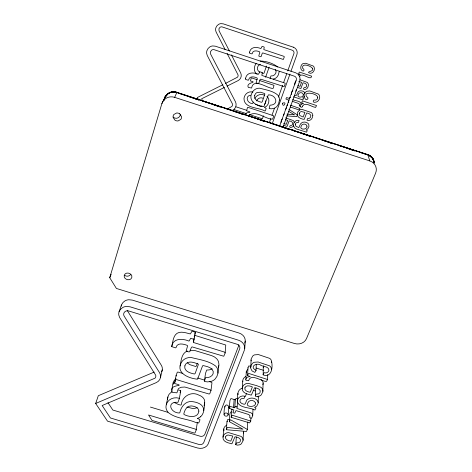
<?xml version="1.0" encoding="UTF-8"?>
<svg xmlns="http://www.w3.org/2000/svg" width="472" height="472" viewBox="0 0 472 472"><rect width="100%" height="100%" fill="white"/><g stroke="black" fill="none" stroke-linecap="round" stroke-linejoin="round"><path stroke-width="0.71" d="M243.056 440.311L243.062 439.662A5.375 4.396 5.7 0 0 242.443 437.839A5.328 4.354 5.7 0 0 240.98 436.37L228.743 432.653A5.422 4.443 6.3 0 0 226.525 432.966L224.678 434.016L223.793 435.084A8.449 6.915 6.1 0 0 223.014 437.125C222.389 441.922 228.566 442.937 231.882 443.827L234.985 436.783C237.121 436.936 241.699 438.299 240.26 441.397A3.103 2.537 5.7 0 1 238.714 442.659L236.419 442.954L235.77 444.677L237.369 445.131L239.357 444.878A5.263 4.301 5.7 0 0 241.298 443.822L242.95 440.978L243.558 431.426M196.216 429.921L195.974 429.284L148.532 414.994L152.025 420.41L194.387 433.078L195.03 432.889L196.216 429.921L197.296 422.493M263.771 365.771L263.252 367.192L263.211 374.957C272.238 378.072 273.253 365.593 271.117 359.977A5.463 4.661 3.5 0 0 269.689 358.384L258.42 354.572L254.526 354.873A5.623 4.803 4.3 0 0 252.673 356.094L251.151 358.997L250.709 368.378L252.077 370.945L254.856 372.402L256.013 370.508L256.272 364.366M262.898 391.376L262.91 390.692A5.534 4.649 4.3 0 0 262.29 388.769A5.481 4.602 4.3 0 0 260.798 387.229L256.55 385.594L248.237 383.352A5.581 4.696 5 0 0 245.947 383.695L244.036 384.81L243.104 385.943A8.697 7.31 4.8 0 0 242.283 388.102C241.552 393.076 247.871 394.238 251.346 395.141L254.62 387.689C256.892 387.866 261.529 389.317 260.001 392.539A3.192 2.679 4.3 0 1 258.396 393.878L256.03 394.197L255.346 396.026L256.98 396.498L259.034 396.22A5.416 4.549 4.3 0 0 261.046 395.093L262.78 392.084L263.122 382.957M247.829 369.588A3.351 2.844 4.9 0 0 246.98 370.254L246.26 371.806L245.841 380.261L248.667 380.739C250.626 372.709 262.096 381.824 266.45 381.406L267.6 379.523L267.695 374.679M285.637 109.534L286.439 107.799M176.847 92.766C174.911 91.108 169.525 92.129 167.135 94.282C166.822 94.919 163.843 97.173 165.418 97.368M242.543 388.255C236.389 389.276 237.64 397.607 237.392 401.908C240.024 408.516 249.641 407.047 254.933 410.038L255.995 408.05L254.567 407.348L256.762 406.115L258.149 403.383L258.432 396.114M255.346 396.026L255.671 388.238L255.812 388.509M167.595 399.471L167.648 398.238A13.853 11.529 9.7 0 1 169.177 394.167L172.003 391.512M237.835 398.846L236.035 398.386L235.357 399.843L230.944 398.545L229.958 400.415L229.25 408.321L233.846 409.962L232.962 412.729L234.814 413.195L235.965 410.593L238.094 411.218L248.762 414.534L249.948 415.773L249.682 417.62L251.6 418.233L252.715 415.667L253.01 409.124M271.636 362.632L271.665 361.935M231.882 409.324L231.203 417.325L249.623 422.912L250.75 421.077L250.892 418.151M229.575 419.496L227.793 419.407L227.02 421.354L226.33 429.721L246.484 431.461L247.363 429.449L247.765 421.998M245.788 379.411L246.514 377.842A3.398 2.873 4.9 0 1 247.381 377.163L250.195 376.467L247.576 375.588L247.989 367.729L248.768 365.9L250.968 366.443M242.213 388.81L242.809 380.408A8.567 7.228 4.8 0 1 243.617 378.273L245.723 376.337M244.75 348.324L245.245 341.073M235.77 444.677L236.325 437.09M252.715 415.667L252.272 413.867L250.897 412.805L236.873 408.422L237.617 402.716M175.649 92.211C175.147 91.91 168.02 91.739 169.666 93.238M229.25 408.321L230.253 406.433L234.732 407.743L235.357 399.843M237.333 401.241C237.327 397.56 241.452 395.058 244.803 396.22L244.118 398.439L241.517 398.692A2.991 2.496 5.4 0 0 240.083 400.067C239.21 402.232 241.758 403.725 243.534 404.115C246.36 405.519 245.469 399.873 247.977 399.147C251.181 396.911 257.659 398.197 258.202 402.545M217.946 373.181L217.669 369.393A10.301 8.726 8.2 0 0 215.657 366.071C208.777 360.744 199.396 359.676 191.172 357.487C187.172 357.18 182.888 359.139 181.154 362.885C175.608 373.499 189.756 378.615 197.585 379.187L202.529 365.936L203.013 365.546C206.707 366.467 211.94 367.169 213.232 371.476C214.046 375.759 209.226 378.066 205.603 377.635L204.417 381.004L204.653 381.523L207.603 381.907L211.332 381.341A9.989 8.455 8.2 0 0 215.138 378.975L216.89 376.449L217.887 373.511L218.943 364.372L218.565 361.918A10.148 8.632 8.2 0 0 216.583 358.632L214.453 356.926L211.704 355.646L194.724 350.489L189.98 350.259M233.522 407.407L234.165 399.513M226.277 429.473L227.38 427.431L242.98 429.184L229.303 421.655C230.312 418.87 228.637 413.584 231.138 411.708M226.589 425.089L224.566 426.912A8.325 6.844 6.1 0 0 223.799 428.93L223.934 430.853M228.141 414.935L228.843 406.351C224.076 401.076 223.952 411.932 224.064 414.387L224.141 414.971C224.867 416.77 228.495 416.605 228.118 414.316C227.516 412.605 224.424 412.404 224.064 414.387M223.014 437.125L223.799 428.93M279.235 71.378L278.374 74.865L277.164 76.818A6.555 6.437 -10.6 0 1 274.61 78.676L273.2 79.078M225.162 352.932L224.69 352.147L193.514 342.501L195.343 332.3L192.027 331.12L190.375 333.964C186.711 333.084 182.924 331.598 179.095 332.447C173.029 334.04 173.012 341.822 171.731 346.643L175.631 347.876L176.091 347.51C177.106 342.253 183.679 344.017 187.113 345.339L187.62 345.823L186.169 350.973L188.54 351.87L189.773 351.764L191.402 347.286L192.151 346.896L223.799 356.254L225.162 352.932L225.769 345.026L194.788 335.344M250.632 367.434L251.063 365.44L252.296 363.523A5.711 4.856 4.3 0 1 254.172 362.289L258.131 361.989L269.565 365.847A5.546 4.714 3.6 0 1 271.022 367.464L271.577 369.44M176.929 92.382L367.812 154.657A10.089 9.328 -15.7 0 1 374.184 162.952M175.979 378.715C171.873 381.459 172.398 387.671 171.879 391.931L172.144 392.315L176.929 392.857L178.162 389.046L178.929 388.267L181.23 387.252L184.829 387.028L209.055 394.014L209.715 393.813L210.978 390.609L211.963 382.904L211.698 382.344L209.645 381.706M200.665 416.723C204.86 412.864 204.087 406.333 204.712 401.224C204.411 398.055 201.615 396.037 198.83 395.088C191.237 390.946 182.139 396.303 181.26 404.769L180.758 405.094L178.422 404.498L174.121 402.392M204.417 381.004L205.503 373.405L206.677 370.072L209.202 369.912L212.193 368.827M204.777 402.716L204.069 405.601M243.558 432.069L243.357 433.072M263.116 383.636L262.898 384.698M218.837 365.664L218.43 367.334M193.302 342.047L193.939 338.465M194.193 337.037L194.452 335.604M203.697 410.628C204.14 404.309 196.865 402.014 191.815 401.589C185.402 400.87 180.941 407.017 179.832 412.687L179.325 413.012C170.203 412.959 166.315 401.277 177.985 402.309L179.301 398.687L180.741 390.916L180.57 390.48L178.487 390.061M180.133 365.965C181.165 360.738 181.407 353.333 187.319 351.015M171.725 390.397C170.469 383.76 186.859 386.804 174.817 383.571L174.593 382.981L176.121 375.382L177.307 372.231L177.962 372.036L182.782 373.482M263.034 374.756L264.066 372.662C266.007 373.482 268.692 372.426 268.952 370.178C268.798 366.419 263.606 366.709 261.134 365.476C256.798 361.729 248.95 367.021 255.948 370.219L256.013 370.508M166.28 404.793L167.908 396.97M176.888 92.571L366.874 154.515M160.521 377.399L162.256 369.865M171.731 346.643C172.77 337.816 182.894 338.495 189.036 341.103L190.712 338.223L194.08 339.421M194.771 334.241L195.343 332.3M374.207 162.993A10.095 9.334 -15.7 0 0 367.812 154.657L369.8 160.922A10.319 9.511 -15.2 0 1 375.612 173.124L306.47 338.666A9.357 8.077 0.6 0 1 294.54 343.51L116.401 288.451L109.734 277.725L161.872 103.657L164.964 97.309L165.89 96.264L165.206 97.315M163.79 100.642L164.439 98.518M163.831 100.619L165.07 97.303M270.055 78.535L270.91 75.951C274.315 76.505 277.636 72.564 275.382 69.537M266.462 66.033L264.055 73.125L263.653 73.372L261.895 72.824M95.668 403.471L154.975 378.19A4.242 3.564 12.3 0 0 155.73 375.264L119.676 317.567L118.838 315.237A9.045 7.8 15.9 0 1 119.068 311.774L120.46 309.349L122.744 307.508A9.051 7.812 15.9 0 1 126.425 306.44L130.054 306.806L238.496 340.194A9.216 7.918 6.1 0 1 244.284 350.377L208.058 444.205A8.732 7.121 8.1 0 1 197.426 447.963L107.522 421.154L95.668 403.471L98.318 395.707L154.167 372.089M253.411 102.064L252.656 103.486C247.582 103.94 244.396 96.005 250.555 95.25M265.588 77.26L269.158 67.118M197.367 363.216L196.287 366.189L195.697 366.496L189.768 364.649L187.36 362.921M269.347 122.673L270.822 118.531M272.049 115.079L274.503 108.176M278.427 97.132L282.598 85.397M283.578 82.635L286.764 73.661M287.749 70.9L293.879 53.637A2.814 2.761 -30 0 0 294.015 52.545A2.85 2.791 -30 0 0 293.437 51.07A2.814 2.761 -30 0 0 292.274 50.215L221.917 26.857A2.72 2.679 56.8 0 0 219.993 27.352L218.961 28.733L219.049 30.774L229.404 50.982M272.244 123.723L289.979 74.045M290.964 71.284L296.876 54.722A6.047 5.935 -30 0 0 293.265 47.165M119.068 311.774C120.708 308.063 121.062 302.882 125.115 300.8A8.915 7.717 15.9 0 1 128.744 299.744L132.319 300.098L239.086 333.037A9.074 7.829 6 0 1 244.791 343.103M244.649 114.932C245.334 111.209 254.904 113.304 246.62 110.79L247.464 107.533L247.971 107.356L264.184 112.643L273.506 115.746L273.695 116.236L272.663 119.015L272.155 119.198C264.951 118.873 255.777 109.846 248.986 115.445M180.092 392.71L180.741 390.916M279.536 126.319L296.239 80.057A3.216 3.133 -17.9 0 0 296.392 78.818A3.251 3.162 -17.9 0 0 295.732 77.154A3.216 3.133 -17.9 0 0 294.41 76.198L213.845 49.601A3.103 3.044 38.6 0 0 211.651 50.162L210.477 51.725L210.589 54.038L235.552 101.952A6.761 6.543 13.6 0 1 232.548 110.336M282.887 127.523L299.661 81.284A6.903 6.72 -17.9 0 0 295.543 72.735L215.356 46.191L212.654 45.943A6.744 6.62 38.6 0 0 209.863 46.899L208.093 48.486L206.972 50.551A6.738 6.614 38.5 0 0 206.683 53.478L207.232 55.436L232.472 103.976A3.174 3.074 13.6 0 1 231.811 106.507L227.539 108.885M174.593 382.981L175.796 379.795L176.457 379.6L210.713 390.037L210.978 390.609M238.932 345.032L204.736 434.523L203.845 435.544A4.059 3.328 8.1 0 1 200.24 436.252L112.832 410.038L107.958 402.657M231.115 417.189L232.224 415.218L250.75 421.077M246.443 393.778L245.334 396.509L244.756 396.462M109.734 277.725L111.132 274.326M229.303 421.655L230.419 419.714L247.363 429.449M247.54 375.287L248.679 373.411L267.6 379.523M228.607 407.56L228.867 406.964M257.918 397.023L258.208 396.35M161.872 103.657A10.396 9.9 28.5 0 1 174.652 97.338L176.912 92.347L175.637 91.999M299.384 76.718C301.72 71.166 310.871 81.632 311.65 76.169L299.342 72.051L298.581 73.721L300.286 74.346L298.422 74.924M256.656 100.978C257.429 98.365 260.485 97.085 262.922 98.247M165.112 97.303L167.353 94.329L169.507 93.019M367.446 154.952L367.812 154.657M254.845 98.441C256.526 94.813 261.069 93.485 264.58 95.232M256.219 63.419C253.617 66.576 253.434 71.992 257.122 74.417M264.462 104.572L265.524 102.648L265.594 100.76M304.428 96.435L302.641 97.857L303.567 98.371L302.835 99.916L293.549 96.795M165.796 96.235L167.43 94.376M234.732 407.743L235.416 406.268L237.298 407.023M293.619 125.741L293.183 126.29A3.499 3.351 -7.4 0 1 291.867 127.145C289.23 128.644 288.852 125.133 291.484 125.428A2.059 1.971 -7.5 0 0 292.534 124.419C293.602 122.289 290.752 120.95 289.112 120.926L287.088 126.407L283.53 125.357M296.086 80.795L295.454 81.668A5.735 5.564 -18.5 0 0 294.87 83.332L294.829 84.394M282.315 118.956L281.701 119.799A5.611 5.381 -6.5 0 0 281.141 121.404L281.1 122.425M369.611 155.978L370.089 155.707L367.67 154.639L176.912 92.459L173.006 91.839L173.165 92.3L174.398 92.294L174.351 91.851L175.655 92.034M167.318 94.311L165.666 96.205M166.616 95.279L167.471 94.4M292.852 90.252L291.531 92.382L291.484 94.459M167.153 94.276L169.424 92.925M222.884 84.724L197.29 97.545L198.629 100.046M225.492 83.42L237.481 77.19A2.779 2.732 16.1 0 0 238.059 74.948L227.138 53.466M224.43 87.42L201.609 98.79L202.553 100.914M227.038 86.116L238.118 80.594A5.924 5.811 16.1 0 0 240.761 73.142L231.41 54.894M197.231 407.719L193.426 408.699L187.012 407.088M260.461 64.457L259.535 64.794A3.664 3.611 -4.2 0 0 257.918 66.381C256.733 68.381 257.635 71.083 259.73 72.045M369.989 155.695L371.977 157.335L370.685 156.586M372.243 158.35L372.732 158.315L369.901 155.736M295.673 91.273L296.387 89.491M284.244 113.805L283.471 115.404L283.737 115.664M174.392 92.188C174.203 92.754 169.826 91.273 170.781 92.772M168.144 93.491L168.475 93.68M173.065 91.892L171.731 92.01M260.225 61.018C266.196 61.094 273.105 63.266 277.784 67.012M371.01 156.438L372.39 158.303M287.708 104.288L286.988 105.929M262.031 105.999L260.119 105.976L255.582 104.206M291.755 129.31L293.153 129.93M371.706 157.341L373.334 159.383L371.889 157.306M373.564 161.577L373.977 161.66M286.604 115.882L296.64 116.637L297.478 115.026L288.893 109.356M287 114.094L294.587 114.873L288.61 111.298M298.776 81.467L301.543 82.264L300.068 86.358L297.891 85.697M285.566 117.864L293.106 120.502A3.54 3.387 -7.6 0 1 294.369 122.513M252.903 92.129C250.001 91.149 246.667 92.571 245.145 95.179A9.275 9.015 3.8 0 0 244.006 98.365C243.717 108.601 259.004 107.291 264.863 111.003L265.305 110.861L266.202 108.448L264.521 107.433L265.004 107.109A5.481 5.316 -0.4 0 0 266.739 105.988C269.193 103.551 269.96 98.677 266.904 96.412M253.187 390.379L255.175 390.922M227.421 421.691L227.02 421.354M300.487 106.283L299.23 105.846L299.437 104.418L298.67 103.48L292.215 101.291M150.409 407.076L167.855 412.316M197.65 378.001L204.86 380.226M285.607 119.687L287.678 120.389L286.256 124.337L283.69 123.457M256.213 368.054L263.647 370.361M299.956 79.756L307.083 82.364A3.617 3.505 -19.4 0 1 308.039 83.514A3.652 3.534 -19.4 0 1 308.417 84.972L307.939 87.119L307.119 88.364A3.575 3.463 -19 0 1 305.773 89.255C303.059 90.807 302.711 87.178 305.39 87.479A2.106 2.041 -19.2 0 0 306.47 86.429C307.579 84.234 304.706 82.865 303.006 82.812L300.9 88.506L297.289 87.426M246.349 113.61L234.283 109.669M249.216 114.549L262.166 118.761L262.597 118.602L263.317 115.787M179.673 93.58L198.582 99.799M202.801 101.126L220.306 106.89M225.929 108.672L243.452 114.383M247.652 115.758L265.175 121.475M270.78 123.304L288.303 129.021M292.51 130.39L310.027 136.107M315.638 137.936L333.155 143.653M338.766 145.482L354.885 150.745M360.49 152.574L366.797 154.633M189.455 96.878L198.565 99.852M212.583 104.424L220.288 106.938M234.307 111.51L243.416 114.484M257.429 119.056L265.14 121.57M279.153 126.142L288.262 129.116M302.275 133.688L309.986 136.201M323.998 140.774L333.108 143.748M347.127 148.32L354.832 150.833M195.048 98.76L198.553 99.905M216.772 105.852L220.271 106.991M239.894 113.392L243.399 114.537M261.612 120.478L265.116 121.623M284.74 128.024L288.239 129.169M306.458 135.11L309.962 136.255M329.58 142.656L333.084 143.795M351.304 149.742L354.808 150.887M174.652 97.338L369.8 160.922M290.41 105.179L299.873 108.489L299.095 109.929L290.351 107.044M236 106.808L246.496 110.236M257.157 79.721L251.635 77.915L251.192 78.081L250.449 80.972C258.532 82.795 245.587 82.01 248.278 87.409L251.6 88.034C253.505 77.302 267.429 88.577 272.816 88.394L273.258 88.229L274.002 85.326L259.907 80.629M290.551 97.427L289.997 97.35L289.472 98.5L286.575 97.562L285.873 99.026L288.888 100.217L288.227 102.135L288.852 102.601M292.77 99.586C295.071 101.309 301.112 100.377 301.266 104.282M263.771 367.505L263.252 367.192M293.271 47.159L223.244 23.848L220.884 23.629A5.912 5.829 56.9 0 0 218.442 24.479L216.89 25.877L215.899 27.701A5.906 5.823 56.7 0 0 215.639 30.285L216.111 32.013L225.132 49.566M294.705 95.303C297.72 97.22 296.664 90.854 299.862 90.895C301.803 90.553 304.582 91.297 305.054 93.48M367.623 154.686L368.821 155.129M374.054 162.852L374.036 161.695M368.791 155.152L369.93 155.719M368.703 155.241L369.836 155.778M368.644 155.317L369.729 155.866M368.608 155.359L369.653 155.937M369.8 155.801L372.597 158.273L373.948 161.642M179.708 113.835L181.472 116.49A4.006 3.811 25.5 0 1 180.788 119.428L178.074 120.926A4.419 4.201 25.6 0 1 174.911 120.118L173.147 117.469A4.006 3.811 25.6 0 1 173.82 114.531L176.54 113.02A4.413 4.201 25.6 0 1 179.708 113.835M370.644 156.615L371.482 157.442M246.449 372.862L246.26 371.806M127.21 310.434L161.477 365.499A8.891 7.499 12.3 0 1 161.666 371.682M179.301 398.687L179.118 398.244C174.994 396.97 170.032 398.297 167.56 401.961A14.06 11.652 9.7 0 0 166.02 406.079C165.672 408.646 166.87 411.183 168.722 412.906C176.428 418.735 187.059 418.646 195.703 422.458L198.736 422.989L199.975 419.897L199.768 419.366L197.39 418.522L198.104 418.121A8.295 6.873 8.7 0 0 200.665 416.723M373.157 159.329L374.054 161.713M373.069 159.329L373.824 161.607M373.022 159.329L373.458 160.439M176.121 375.382L176.339 375.966M238.153 394.704L237.923 393.406M247.989 367.729L248.024 368.024M224.849 406.421L224.92 407.006M173.283 382.721L173.436 384.237M251.033 359.965L251.11 360.897M242.738 381.111L242.779 381.783M180.363 114.643A4.083 3.817 -20.2 0 1 173.218 117.068M130.75 274.403A3.805 3.216 -11.2 0 1 124.809 275.4M121.221 306.127A8.903 7.711 15.9 0 1 121.493 305.018M261.051 379.529A5.399 4.555 4.3 0 1 263.111 382.922M238.325 344.908A4.295 3.688 6.1 0 0 237.097 344.253L128.213 310.818A4.159 3.593 15.9 0 0 125.298 311.426C123.77 312.352 123.174 314.429 124.089 315.992L159.725 372.974A9.027 7.581 12.3 0 1 156.138 382.674L102.159 405.525L110.413 417.962L199.131 444.506A4.077 3.322 8.1 0 0 201.467 444.423A4.118 3.357 8.1 0 0 202.771 443.792L203.674 442.76L239.676 348.843A4.295 3.688 6.1 0 0 239.67 346.684A4.336 3.729 6.1 0 0 238.313 344.884M312.706 68.841C314.045 71.715 304.812 71.614 310.216 73.307C313.178 73.431 315.249 69.785 314.104 67.189A3.658 3.546 -26.4 0 0 313.172 65.997L305.738 63.26L303.142 63.549A3.758 3.658 -25.9 0 0 301.885 64.505C300.457 66.18 300.204 69.101 302.08 70.558C304.033 72.487 304.894 68.93 302.747 68.475C301 62.286 311.638 65.873 312.706 68.841M317.739 97.261C317.951 99.185 315.797 100.778 314.027 99.964C312.647 100.996 313.166 102.589 314.883 102.3C318.234 102.459 320.653 98.359 319.343 95.403A4.177 4.012 -18.7 0 0 318.281 94.052L309.785 90.948L306.812 91.267A4.289 4.136 -17.6 0 0 305.378 92.353C302.056 94.164 305.868 103.327 308.021 98.253L307.986 98.005C300.369 90.937 316.559 92.541 317.739 97.261M312.8 115.433L312.252 117.852L311.308 119.251A4.083 3.9 -13 0 1 309.774 120.254L308.222 120.525L306.995 120.148L307.555 118.56L309.343 118.248A2.401 2.301 -13.1 0 0 310.576 117.068C311.839 114.578 308.541 113.05 306.629 112.991L304.21 119.392C301.295 119.021 296.54 117.457 297.336 113.557A6.543 6.272 -12.3 0 1 298.003 111.687L300.186 109.71A4.201 4.03 -12 0 1 301.915 109.38L311.284 112.495A4.13 3.947 -13.3 0 1 312.37 113.793A4.165 3.988 -13.3 0 1 312.8 115.433M295.271 124.39L295.938 126.248L298.823 127.599L300.517 123.906L302.434 122.283L305.054 122.047L307.726 123.103L308.741 124.301L308.959 126.431L307.856 128.815L306.175 129.918L307.237 130.496L306.605 132.172L296.451 128.98L294.734 128L293.342 125.517L293.849 122.873L295.944 120.732L297.49 120.307L299.053 120.49L298.493 122.413L296.522 122.673A2.254 2.153 -9.2 0 0 295.413 123.882L295.271 124.39M255.499 402.988C256.29 407.873 244.343 407.236 247.871 402.87C248.88 399.483 254.585 399.802 255.499 402.988M303.331 94.5C303.974 98.152 295.926 97.91 298.292 94.53C298.77 92.022 302.894 92.052 303.331 94.5M306.971 126.142C307.667 130.266 298.54 129.959 301.224 126.166C301.797 123.34 306.464 123.387 306.971 126.142M279.483 100.046L278.498 103.982L277.117 106.176A7.487 7.263 -4 0 1 274.197 108.265L271.376 108.82L269.164 108.536L269.978 105.185C279.542 105.002 276.173 94.512 268.338 94.878L263.901 106.648C257.104 106.772 247.617 100.801 251.977 92.966C253.246 89.987 256.414 87.987 259.653 88.193C265.771 89.91 272.946 90.771 277.825 95.12A7.717 7.487 -4.4 0 1 279.259 97.934L279.483 100.046M124.272 275.247C123.139 279.471 130.343 281.713 131.8 277.583C132.951 273.347 125.717 271.093 124.272 275.247M184.876 365.853C183.578 371.269 190.511 373.252 194.458 374.013L195.16 373.482L198.382 364.413L197.992 363.877C194.718 362.956 191.19 361.168 187.785 362.555A5.599 4.744 9.6 0 0 185.402 364.602L184.876 365.853M198.883 411.088C198.022 418.404 188.818 417.041 184.157 414.552L183.773 414.044C184.522 410.363 186.676 405.66 191.142 405.926C194.252 406.126 198.682 407.33 198.883 411.088M254.697 95.444C253.47 99.616 258.39 101.781 261.683 102.265L262.225 101.799L264.886 93.993L264.326 93.426L260.391 92.193L256.969 92.577A4.189 4.077 1 0 0 255.128 94.365L254.697 95.444M302.499 106.117C302.369 108.766 298.469 106.383 300.741 104.684A2.561 2.46 -13.6 0 1 301.401 104.088L303.531 103.445L301.584 102.737L302.458 100.86L316.517 105.527L315.644 107.404C311.721 107.091 305.378 101.456 302.499 106.117M225.569 436.871C224.796 439.78 228.82 440.807 230.82 441.078L232.808 436.045L227.994 434.995L226.294 435.733L225.569 436.871M299.325 113.274L299.218 114.283L299.761 115.481L303.166 117.032L304.959 112.371L301.26 111.522L299.921 112.224L299.325 113.274M244.921 387.825C244.071 390.84 248.178 391.961 250.284 392.238L252.384 386.922C250.148 385.925 246.089 384.698 244.921 387.825M249.623 52.05L249.446 53.129L251.918 53.891L252.231 53.613C252.744 49.979 257.128 50.622 259.517 51.808L259.842 52.168L258.762 56.068L260.296 56.705L261.11 56.611L262.284 53.212L262.786 52.905L283.336 59.466L284.297 56.941L284.002 56.357L263.789 49.578L264.231 47.259L263.895 46.905L262.054 46.409L260.886 48.598C256.886 46.769 250.685 46.581 249.623 52.05M245.623 78.169L245.422 79.385L248.248 80.258L248.608 79.939C249.21 75.803 254.213 76.588 256.939 77.915L257.305 78.322L256.078 82.73L257.83 83.45L258.756 83.343L260.101 79.502L260.674 79.16L284.173 86.618L285.271 83.768L284.935 83.101L261.812 75.402L262.314 72.782L261.936 72.381L259.824 71.815L258.491 74.287C253.942 72.234 246.862 71.939 245.623 78.169M282.51 103.238C282.734 109.026 287.914 100.719 282.51 103.238M176.906 92.365A10.172 9.705 29.2 0 0 164.398 98.565A10.16 9.7 29.2 0 1 176.917 92.341"/></g></svg>
